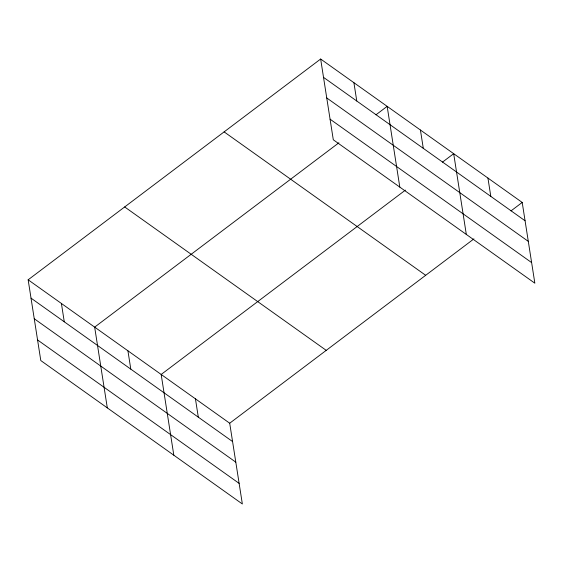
<?xml version="1.0" encoding="UTF-8"?>
<svg xmlns="http://www.w3.org/2000/svg" width="563" height="563" viewBox="0 0 563 563"><rect width="100%" height="100%" fill="white"/><g stroke="black" fill="none" stroke-linecap="round" stroke-linejoin="round"><path stroke-width="0.84" d="M28.15 279.804L229.704 423.221L242.35 503.976L40.796 360.559L28.15 279.804L320.65 59.024L522.204 202.441L534.85 283.196L333.296 139.779L320.65 59.024M338.905 142.784L94.661 327.131L107.308 407.886M375.971 114.803L387.161 106.351L399.807 187.106M405.416 190.111L161.173 374.458L173.819 455.214M442.483 162.13L453.679 153.678L466.319 234.433M229.704 423.221L473.94 238.874M511.014 210.893L522.204 202.441M323.521 77.356L525.075 220.773M326.751 97.955L528.298 241.372M330.073 119.18L531.627 262.597M224.123 131.883L425.677 275.3M124.676 206.945L326.23 350.362M31.021 298.137L232.575 441.554M34.244 318.735L235.798 462.153M37.573 339.961L239.12 483.378M487.938 178.063L490.809 196.396M420.42 130.018L423.292 148.343M353.909 82.691L356.78 101.016M195.438 398.843L198.31 417.169M127.921 350.798L130.792 369.124M61.409 303.464L64.273 321.797"/></g></svg>
